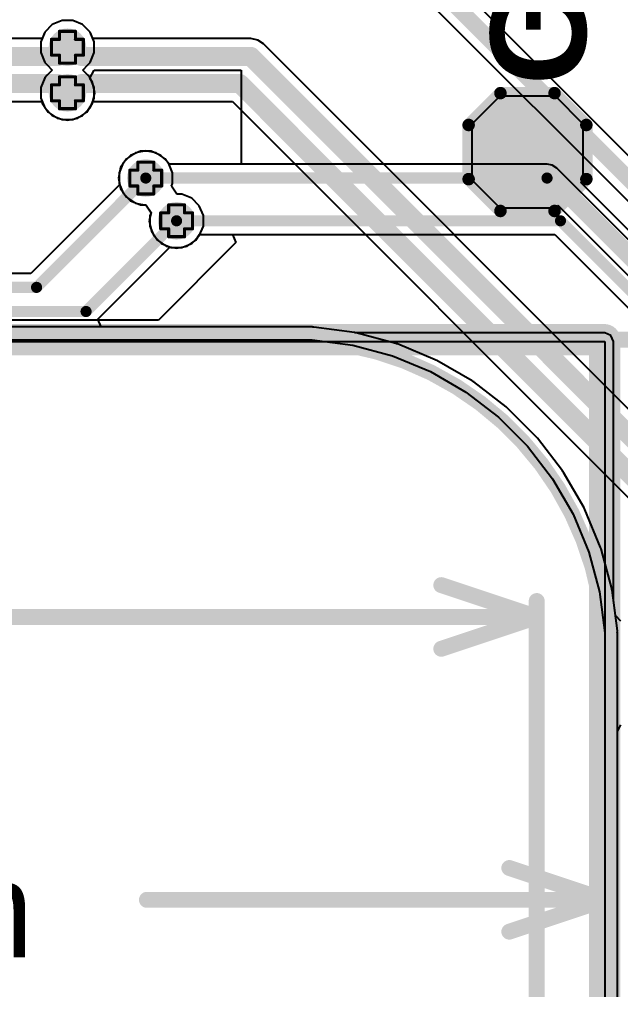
# Model space of a CAD drawing. Header units: inches. Extents: x -25 to 271, y -41 to 15.
# Drawn here: x 46.8 to 56.4, y -14.38 to 1.1 of the extents above; entities that cross this region are included whole.
import ezdxf

# ---------------------------------------------------------------- set-up
doc = ezdxf.new("R2010")
doc.units = ezdxf.units.IN
for name, color, linetype in [('Board_outline', 216, 'Continuous'), ('Bottom Layer', 5, 'Continuous'), ('Bottom Overlay', 54, 'Continuous'), ('Bottom Paste', 16, 'Continuous'), ('Bottom Solder', 6, 'Continuous'), ('Dimensions', 6, 'Continuous'), ('Drill Drawing', 1, 'Continuous'), ('Multi-Layer', 9, 'Continuous'), ('Top Layer', 1, 'Continuous'), ('Via Holes', 16, 'Continuous')]:
    doc.layers.add(name, color=color, linetype=linetype)
doc.styles.add('Arial', font='', dxfattribs={"height": 0.2})
doc.styles.add('Arial_Bold', font='', dxfattribs={"height": 0.2})
doc.styles.get('Arial').set_extended_font_data('Arial')
doc.styles.get('Arial_Bold').set_extended_font_data('Arial', bold=True)

# ---------------------------------------------------------------- blocks, each defined once
blk = doc.blocks.new('TEST_POINT_B_131')
at = {"layer": 'Bottom Layer'}
blk.add_hatch(color=5, dxfattribs=at).paths.add_polyline_path([(0.381, 0.762), (-0.381, 0.762), (-0.762, 0.381), (-0.762, -0.381), (-0.381, -0.762), (0.381, -0.762), (0.762, -0.381), (0.762, 0.381)])
at = {"layer": 'Bottom Paste'}
blk.add_hatch(color=16, dxfattribs=at).paths.add_polyline_path([(0.381, 0.762), (-0.381, 0.762), (-0.762, 0.381), (-0.762, -0.381), (-0.381, -0.762), (0.381, -0.762), (0.762, -0.381), (0.762, 0.381)])
at = {"layer": 'Bottom Solder'}
blk.add_hatch(color=6, dxfattribs=at).paths.add_polyline_path([(0.432, 0.864), (-0.432, 0.864), (-0.864, 0.432), (-0.864, -0.432), (-0.432, -0.864), (0.432, -0.864), (0.864, -0.432), (0.864, 0.432)])
at = {"layer": 'Bottom Overlay'}
for points in [[(-0.432, 0.94, 0.2, 0.2, 0), (-0.94, 0.432, 0.2, 0.2, 0)], [(0.432, 0.94, 0.2, 0.2, 0), (-0.432, 0.94, 0.2, 0.2, 0)], [(0.94, 0.432, 0.2, 0.2, 0), (0.432, 0.94, 0.2, 0.2, 0)], [(-0.94, 0.432, 0.2, 0.2, 0), (-0.94, -0.432, 0.2, 0.2, 0)], [(0.94, 0.432, 0.2, 0.2, 0), (0.94, -0.432, 0.2, 0.2, 0)], [(-0.432, -0.94, 0.2, 0.2, 0), (-0.94, -0.432, 0.2, 0.2, 0)], [(0.94, -0.432, 0.2, 0.2, 0), (0.432, -0.94, 0.2, 0.2, 0)], [(0.432, -0.94, 0.2, 0.2, 0), (-0.432, -0.94, 0.2, 0.2, 0)]]:
    blk.add_lwpolyline(points, format="xyseb", dxfattribs=at)
for points in [[(-0.482, 0.94, 0.1, 0.1, 1), (-0.382, 0.94, 0.1, 0.1, 1)], [(-0.482, 0.94, 0.1, 0.1, 1), (-0.382, 0.94, 0.1, 0.1, 1)], [(0.382, 0.94, 0.1, 0.1, 1), (0.482, 0.94, 0.1, 0.1, 1)], [(0.382, 0.94, 0.1, 0.1, 1), (0.482, 0.94, 0.1, 0.1, 1)], [(-0.99, 0.432, 0.1, 0.1, 1), (-0.89, 0.432, 0.1, 0.1, 1)], [(-0.99, 0.432, 0.1, 0.1, 1), (-0.89, 0.432, 0.1, 0.1, 1)], [(0.89, 0.432, 0.1, 0.1, 1), (0.99, 0.432, 0.1, 0.1, 1)], [(0.89, 0.432, 0.1, 0.1, 1), (0.99, 0.432, 0.1, 0.1, 1)], [(-0.99, -0.432, 0.1, 0.1, 1), (-0.89, -0.432, 0.1, 0.1, 1)], [(-0.99, -0.432, 0.1, 0.1, 1), (-0.89, -0.432, 0.1, 0.1, 1)], [(0.89, -0.432, 0.1, 0.1, 1), (0.99, -0.432, 0.1, 0.1, 1)], [(0.89, -0.432, 0.1, 0.1, 1), (0.99, -0.432, 0.1, 0.1, 1)], [(-0.482, -0.94, 0.1, 0.1, 1), (-0.382, -0.94, 0.1, 0.1, 1)], [(-0.482, -0.94, 0.1, 0.1, 1), (-0.382, -0.94, 0.1, 0.1, 1)], [(0.382, -0.94, 0.1, 0.1, 1), (0.482, -0.94, 0.1, 0.1, 1)], [(0.382, -0.94, 0.1, 0.1, 1), (0.482, -0.94, 0.1, 0.1, 1)]]:
    blk.add_lwpolyline(points, format="xyseb", close=True, dxfattribs=at)

msp = doc.modelspace()

# ---------------------------------------------------------------- hatches: boundary and pattern name
at = {"layer": 'Bottom Layer'}
h = msp.add_hatch(color=5, dxfattribs=at)
edge = h.paths.add_edge_path()
edge.add_arc((47.569, 0.656), 0.3, 0, 360)
h = msp.add_hatch(color=5, dxfattribs=at)
edge = h.paths.add_edge_path()
edge.add_arc((47.569, -0.071), 0.3, 0, 360)
h = msp.add_hatch(color=5, dxfattribs=at)
edge = h.paths.add_edge_path()
edge.add_arc((48.82, -1.431), 0.3, 0, 360)
h = msp.add_hatch(color=5, dxfattribs=at)
edge = h.paths.add_edge_path()
edge.add_arc((49.312, -2.113), 0.3, 0, 360)
at = {"layer": 'Top Layer'}
h = msp.add_hatch(color=1, dxfattribs=at)
edge = h.paths.add_edge_path()
edge.add_arc((47.569, 0.656), 0.3, 0, 360)
h = msp.add_hatch(color=1, dxfattribs=at)
edge = h.paths.add_edge_path()
edge.add_arc((47.569, -0.071), 0.3, 0, 360)
h = msp.add_hatch(color=1, dxfattribs=at)
edge = h.paths.add_edge_path()
edge.add_arc((48.82, -1.431), 0.3, 0, 360)
h = msp.add_hatch(color=1, dxfattribs=at)
edge = h.paths.add_edge_path()
edge.add_arc((49.312, -2.113), 0.3, 0, 360)
at = {"layer": 'Via Holes'}
h = msp.add_hatch(color=7, dxfattribs=at)
edge = h.paths.add_edge_path()
edge.add_arc((47.569, 0.656), 0.15, 0, 360)
h = msp.add_hatch(color=7, dxfattribs=at)
edge = h.paths.add_edge_path()
edge.add_arc((47.569, -0.071), 0.15, 0, 360)
h = msp.add_hatch(color=7, dxfattribs=at)
edge = h.paths.add_edge_path()
edge.add_arc((48.82, -1.431), 0.15, 0, 360)
h = msp.add_hatch(color=7, dxfattribs=at)
edge = h.paths.add_edge_path()
edge.add_arc((49.312, -2.113), 0.15, 0, 360)

# ---------------------------------------------------------------- linework, layer by layer
at = {"layer": 'Board_outline'}
for points in [[(38.148, -4.011, 0.254, 0.254, 0), (51.148, -4.011, 0.254, 0.254, 0)], [(51.148, -4.011, 0.254, 0.254, -0.414214), (56.148, -9.011, 0.254, 0.254, 0)], [(56.148, -22.019, 0.254, 0.254, 0), (56.148, -9.011, 0.254, 0.254, 0)]]:
    msp.add_lwpolyline(points, format="xyseb", dxfattribs=at)
for points in [[(51.085, -4.011, 0.127, 0.127, 1), (51.212, -4.011, 0.127, 0.127, 1)], [(51.085, -4.011, 0.127, 0.127, 1), (51.212, -4.011, 0.127, 0.127, 1)], [(56.085, -9.011, 0.127, 0.127, 1), (56.212, -9.011, 0.127, 0.127, 1)], [(56.085, -9.011, 0.127, 0.127, 1), (56.212, -9.011, 0.127, 0.127, 1)]]:
    msp.add_lwpolyline(points, format="xyseb", close=True, dxfattribs=at)
at = {"layer": 'Bottom Layer'}
for p, q in [((47.327, 1.018), (47.207, 0.897)), ((47.484, 1.083), (47.327, 1.018)), ((47.654, 1.083), (47.484, 1.083)), ((47.811, 1.018), (47.654, 1.083)), ((47.931, 0.897), (47.811, 1.018)), ((47.207, 0.897), (47.142, 0.741)), ((47.974, 0.793), (47.931, 0.897)), ((50.499, 0.793), (47.974, 0.793)), ((50.608, 0.771), (50.499, 0.793)), ((50.499, 0.793), (50.499, 0.793)), ((47.142, 0.741), (47.142, 0.571)), ((50.701, 0.709), (50.608, 0.771)), ((59.279, -7.869), (50.701, 0.709)), ((47.142, 0.571), (47.207, 0.414)), ((47.207, 0.414), (47.246, 0.375)), ((47.246, 0.375), (47.326, 0.292)), ((47.207, 0.17), (47.142, 0.014)), ((47.246, 0.209), (47.207, 0.17)), ((47.326, 0.292), (47.246, 0.209)), ((47.142, 0.014), (47.142, -0.156)), ((54.471, -0.127), (54.026, -0.571)), ((55.36, -0.127), (54.471, -0.127)), ((55.804, -0.571), (55.36, -0.127)), ((47.142, -0.156), (47.207, -0.313)), ((47.931, -0.313), (47.974, -0.209)), ((47.974, -0.209), (50.203, -0.209)), ((50.203, -0.209), (58.78, -8.787)), ((47.207, -0.313), (47.327, -0.433)), ((47.327, -0.433), (47.484, -0.498)), ((47.654, -0.498), (47.811, -0.433)), ((47.811, -0.433), (47.931, -0.313)), ((47.484, -0.498), (47.654, -0.498)), ((54.026, -0.571), (54.026, -1.46)), ((55.804, -1.46), (55.804, -0.571)), ((48.578, -1.069), (48.458, -1.189)), ((48.735, -1.004), (48.578, -1.069)), ((48.905, -1.004), (48.735, -1.004)), ((49.062, -1.069), (48.905, -1.004)), ((49.182, -1.189), (49.062, -1.069)), ((48.458, -1.189), (48.393, -1.346)), ((49.247, -1.346), (49.182, -1.189)), ((48.393, -1.346), (48.393, -1.516)), ((49.247, -1.516), (49.247, -1.346)), ((48.402, -1.537), (46.984, -2.955)), ((48.393, -1.516), (48.402, -1.537)), ((49.229, -1.559), (49.247, -1.516)), ((54.026, -1.46), (54.471, -1.905)), ((55.765, -1.5), (55.804, -1.46)), ((58.629, -4.364), (55.765, -1.5)), ((49.313, -1.686), (49.229, -1.559)), ((49.396, -1.686), (49.313, -1.686)), ((49.553, -1.751), (49.396, -1.686)), ((49.674, -1.872), (49.553, -1.751)), ((49.739, -2.028), (49.674, -1.872)), ((54.471, -1.905), (55.36, -1.905)), ((55.36, -1.905), (55.399, -1.866)), ((55.399, -1.866), (58.339, -4.806)), ((49.739, -2.198), (49.739, -2.028)), ((49.674, -2.355), (49.739, -2.198)), ((49.396, -2.54), (49.553, -2.475)), ((49.553, -2.475), (49.674, -2.355)), ((48.056, -3.68), (49.205, -2.531)), ((49.205, -2.531), (49.227, -2.54)), ((49.227, -2.54), (49.396, -2.54)), ((46.984, -2.955), (43.611, -2.955)), ((48.105, -3.807), (48.056, -3.68)), ((51.476, -3.807), (48.105, -3.807)), ((51.489, -3.81), (51.476, -3.807)), ((51.502, -3.809), (51.489, -3.81)), ((52.152, -3.895), (51.502, -3.809)), ((52.165, -3.899), (52.152, -3.895)), ((52.178, -3.9), (52.165, -3.899)), ((52.812, -4.07), (52.178, -3.9)), ((52.824, -4.075), (52.812, -4.07)), ((52.837, -4.078), (52.824, -4.075)), ((53.442, -4.329), (52.837, -4.078)), ((53.454, -4.336), (53.442, -4.329)), ((53.466, -4.341), (53.454, -4.336)), ((54.034, -4.668), (53.466, -4.341)), ((54.044, -4.677), (54.034, -4.668)), ((54.056, -4.683), (54.044, -4.677)), ((54.576, -5.082), (54.056, -4.683)), ((54.585, -5.092), (54.576, -5.082)), ((54.596, -5.1), (54.585, -5.092)), ((55.06, -5.563), (54.596, -5.1)), ((55.067, -5.574), (55.06, -5.563)), ((55.077, -5.583), (55.067, -5.574)), ((55.476, -6.103), (55.077, -5.583)), ((55.482, -6.115), (55.476, -6.103)), ((55.491, -6.126), (55.482, -6.115)), ((55.819, -6.693), (55.491, -6.126)), ((55.823, -6.706), (55.819, -6.693)), ((55.831, -6.717), (55.823, -6.706)), ((56.081, -7.323), (55.831, -6.717)), ((56.084, -7.336), (56.081, -7.323)), ((56.09, -7.348), (56.084, -7.336)), ((56.26, -7.981), (56.09, -7.348)), ((56.26, -7.994), (56.26, -7.981)), ((56.265, -8.007), (56.26, -7.994)), ((56.35, -8.657), (56.265, -8.007)), ((56.349, -8.67), (56.35, -8.657)), ((56.352, -8.684), (56.349, -8.67)), ((56.352, -9.011), (56.352, -8.684)), ((56.352, -22.019), (56.352, -9.011))]:
    msp.add_line(p, q, dxfattribs=at)
for points in [[(47.569, 0.656, 0.305, 0.305, 0), (47.649, 0.656, 0.305, 0.305, 0)], [(47.649, 0.656, 0.305, 0.305, 0), (47.797, 0.508, 0.305, 0.305, 0)], [(47.797, 0.508, 0.305, 0.305, 0), (50.499, 0.508, 0.305, 0.305, 0)], [(50.499, 0.508, 0.305, 0.305, 0), (59.161, -8.153, 0.305, 0.305, 0)], [(47.649, -0.071, 0.305, 0.305, 0), (47.797, 0.076, 0.305, 0.305, 0)], [(47.797, 0.076, 0.305, 0.305, 0), (50.321, 0.076, 0.305, 0.305, 0)], [(50.321, 0.076, 0.305, 0.305, 0), (58.982, -8.585, 0.305, 0.305, 0)], [(47.569, -0.071, 0.305, 0.305, 0), (47.649, -0.071, 0.305, 0.305, 0)], [(54.915, -1.016, 0.254, 0.254, 0), (58.522, -4.623, 0.254, 0.254, 0)], [(47.075, -3.175, 0.178, 0.178, 0), (48.82, -1.431, 0.178, 0.178, 0)], [(47.865, -3.56, 0.178, 0.178, 0), (49.312, -2.113, 0.178, 0.178, 0)], [(31.886, -3.175, 0.178, 0.178, 0), (47.075, -3.175, 0.178, 0.178, 0)], [(32.449, -3.56, 0.178, 0.178, 0), (47.865, -3.56, 0.178, 0.178, 0)]]:
    msp.add_lwpolyline(points, format="xyseb", dxfattribs=at)
for points in [[(47.493, 0.656, 0.152, 0.152, 1), (47.645, 0.656, 0.152, 0.152, 1)], [(47.573, 0.656, 0.152, 0.152, 1), (47.725, 0.656, 0.152, 0.152, 1)], [(47.573, 0.656, 0.152, 0.152, 1), (47.725, 0.656, 0.152, 0.152, 1)], [(47.72, 0.508, 0.152, 0.152, 1), (47.873, 0.508, 0.152, 0.152, 1)], [(47.72, 0.508, 0.152, 0.152, 1), (47.873, 0.508, 0.152, 0.152, 1)], [(50.423, 0.508, 0.152, 0.152, 1), (50.576, 0.508, 0.152, 0.152, 1)], [(50.423, 0.508, 0.152, 0.152, 1), (50.576, 0.508, 0.152, 0.152, 1)], [(47.72, 0.076, 0.152, 0.152, 1), (47.873, 0.076, 0.152, 0.152, 1)], [(47.72, 0.076, 0.152, 0.152, 1), (47.873, 0.076, 0.152, 0.152, 1)], [(50.244, 0.076, 0.152, 0.152, 1), (50.397, 0.076, 0.152, 0.152, 1)], [(50.244, 0.076, 0.152, 0.152, 1), (50.397, 0.076, 0.152, 0.152, 1)], [(47.493, -0.071, 0.152, 0.152, 1), (47.645, -0.071, 0.152, 0.152, 1)], [(47.573, -0.071, 0.152, 0.152, 1), (47.725, -0.071, 0.152, 0.152, 1)], [(47.573, -0.071, 0.152, 0.152, 1), (47.725, -0.071, 0.152, 0.152, 1)], [(54.852, -1.016, 0.127, 0.127, 1), (54.979, -1.016, 0.127, 0.127, 1)], [(48.775, -1.431, 0.0889, 0.0889, 1), (48.864, -1.431, 0.0889, 0.0889, 1)], [(49.267, -2.113, 0.0889, 0.0889, 1), (49.356, -2.113, 0.0889, 0.0889, 1)], [(47.031, -3.175, 0.0889, 0.0889, 1), (47.12, -3.175, 0.0889, 0.0889, 1)], [(47.031, -3.175, 0.0889, 0.0889, 1), (47.12, -3.175, 0.0889, 0.0889, 1)], [(47.821, -3.56, 0.0889, 0.0889, 1), (47.91, -3.56, 0.0889, 0.0889, 1)], [(47.821, -3.56, 0.0889, 0.0889, 1), (47.91, -3.56, 0.0889, 0.0889, 1)]]:
    msp.add_lwpolyline(points, format="xyseb", close=True, dxfattribs=at)
at = {"layer": 'Dimensions'}
for points in [[(33.148, -4.011, 0.5, 0.5, 0), (56.148, -4.011, 0.5, 0.5, 0)], [(56.148, -26.989, 0.5, 0.5, 0), (56.148, -4.039, 0.5, 0.5, 0)], [(38.529, -4.011, 0.254, 0.254, 0), (61.468, -4.011, 0.254, 0.254, 0)], [(51.529, -4.011, 0.254, 0.254, 0), (59.426, -4.011, 0.254, 0.254, 0)], [(53.538, -7.925, 0.254, 0.254, 0), (55.062, -8.433, 0.254, 0.254, 0)], [(55.062, -17.465, 0.254, 0.254, 0), (55.062, -8.179, 0.254, 0.254, 0)], [(45.917, -8.433, 0.254, 0.254, 0), (55.062, -8.433, 0.254, 0.254, 0)], [(53.538, -8.941, 0.254, 0.254, 0), (55.062, -8.433, 0.254, 0.254, 0)], [(56.148, -13.2, 0.254, 0.254, 0), (56.148, -9.392, 0.254, 0.254, 0)], [(54.624, -12.438, 0.254, 0.254, 0), (56.148, -12.946, 0.254, 0.254, 0)], [(48.838, -12.946, 0.254, 0.254, 0), (56.148, -12.946, 0.254, 0.254, 0)], [(54.624, -13.454, 0.254, 0.254, 0), (56.148, -12.946, 0.254, 0.254, 0)]]:
    msp.add_lwpolyline(points, format="xyseb", dxfattribs=at)
for points in [[(56.023, -4.011, 0.25, 0.25, 1), (56.273, -4.011, 0.25, 0.25, 1)], [(56.023, -4.039, 0.25, 0.25, 1), (56.273, -4.039, 0.25, 0.25, 1)], [(51.466, -4.011, 0.127, 0.127, 1), (51.593, -4.011, 0.127, 0.127, 1)], [(53.475, -7.925, 0.127, 0.127, 1), (53.602, -7.925, 0.127, 0.127, 1)], [(54.999, -8.179, 0.127, 0.127, 1), (55.126, -8.179, 0.127, 0.127, 1)], [(54.999, -8.433, 0.127, 0.127, 1), (55.126, -8.433, 0.127, 0.127, 1)], [(54.999, -8.433, 0.127, 0.127, 1), (55.126, -8.433, 0.127, 0.127, 1)], [(54.999, -8.433, 0.127, 0.127, 1), (55.126, -8.433, 0.127, 0.127, 1)], [(53.475, -8.941, 0.127, 0.127, 1), (53.602, -8.941, 0.127, 0.127, 1)], [(56.085, -9.392, 0.127, 0.127, 1), (56.212, -9.392, 0.127, 0.127, 1)], [(54.561, -12.438, 0.127, 0.127, 1), (54.688, -12.438, 0.127, 0.127, 1)], [(48.774, -12.946, 0.127, 0.127, 1), (48.901, -12.946, 0.127, 0.127, 1)], [(56.085, -12.946, 0.127, 0.127, 1), (56.212, -12.946, 0.127, 0.127, 1)], [(56.085, -12.946, 0.127, 0.127, 1), (56.212, -12.946, 0.127, 0.127, 1)], [(56.085, -12.946, 0.127, 0.127, 1), (56.212, -12.946, 0.127, 0.127, 1)], [(56.085, -13.2, 0.127, 0.127, 1), (56.212, -13.2, 0.127, 0.127, 1)], [(54.561, -13.454, 0.127, 0.127, 1), (54.688, -13.454, 0.127, 0.127, 1)]]:
    msp.add_lwpolyline(points, format="xyseb", close=True, dxfattribs=at)
at = {"layer": 'Drill Drawing'}
for points in [[(47.442, 0.783, 0.0508, 0.0508, 0), (47.442, 0.91, 0.0508, 0.0508, 0)], [(47.442, 0.91, 0.0508, 0.0508, 0), (47.696, 0.91, 0.0508, 0.0508, 0)], [(47.696, 0.783, 0.0508, 0.0508, 0), (47.696, 0.91, 0.0508, 0.0508, 0)], [(47.315, 0.529, 0.0508, 0.0508, 0), (47.315, 0.783, 0.0508, 0.0508, 0)], [(47.315, 0.783, 0.0508, 0.0508, 0), (47.442, 0.783, 0.0508, 0.0508, 0)], [(47.696, 0.783, 0.0508, 0.0508, 0), (47.823, 0.783, 0.0508, 0.0508, 0)], [(47.823, 0.529, 0.0508, 0.0508, 0), (47.823, 0.783, 0.0508, 0.0508, 0)], [(47.315, 0.529, 0.0508, 0.0508, 0), (47.442, 0.529, 0.0508, 0.0508, 0)], [(47.442, 0.402, 0.0508, 0.0508, 0), (47.442, 0.529, 0.0508, 0.0508, 0)], [(47.696, 0.529, 0.0508, 0.0508, 0), (47.823, 0.529, 0.0508, 0.0508, 0)], [(47.696, 0.402, 0.0508, 0.0508, 0), (47.696, 0.529, 0.0508, 0.0508, 0)], [(47.442, 0.402, 0.0508, 0.0508, 0), (47.696, 0.402, 0.0508, 0.0508, 0)], [(47.442, 0.056, 0.0508, 0.0508, 0), (47.442, 0.183, 0.0508, 0.0508, 0)], [(47.442, 0.183, 0.0508, 0.0508, 0), (47.696, 0.183, 0.0508, 0.0508, 0)], [(47.696, 0.056, 0.0508, 0.0508, 0), (47.696, 0.183, 0.0508, 0.0508, 0)], [(47.315, -0.198, 0.0508, 0.0508, 0), (47.315, 0.056, 0.0508, 0.0508, 0)], [(47.315, 0.056, 0.0508, 0.0508, 0), (47.442, 0.056, 0.0508, 0.0508, 0)], [(47.696, 0.056, 0.0508, 0.0508, 0), (47.823, 0.056, 0.0508, 0.0508, 0)], [(47.823, -0.198, 0.0508, 0.0508, 0), (47.823, 0.056, 0.0508, 0.0508, 0)], [(47.315, -0.198, 0.0508, 0.0508, 0), (47.442, -0.198, 0.0508, 0.0508, 0)], [(47.442, -0.325, 0.0508, 0.0508, 0), (47.442, -0.198, 0.0508, 0.0508, 0)], [(47.442, -0.325, 0.0508, 0.0508, 0), (47.696, -0.325, 0.0508, 0.0508, 0)], [(47.696, -0.198, 0.0508, 0.0508, 0), (47.823, -0.198, 0.0508, 0.0508, 0)], [(47.696, -0.325, 0.0508, 0.0508, 0), (47.696, -0.198, 0.0508, 0.0508, 0)], [(48.693, -1.304, 0.0508, 0.0508, 0), (48.693, -1.177, 0.0508, 0.0508, 0)], [(48.693, -1.177, 0.0508, 0.0508, 0), (48.947, -1.177, 0.0508, 0.0508, 0)], [(48.947, -1.304, 0.0508, 0.0508, 0), (48.947, -1.177, 0.0508, 0.0508, 0)], [(48.566, -1.558, 0.0508, 0.0508, 0), (48.566, -1.304, 0.0508, 0.0508, 0)], [(48.566, -1.304, 0.0508, 0.0508, 0), (48.693, -1.304, 0.0508, 0.0508, 0)], [(48.947, -1.304, 0.0508, 0.0508, 0), (49.074, -1.304, 0.0508, 0.0508, 0)], [(49.074, -1.558, 0.0508, 0.0508, 0), (49.074, -1.304, 0.0508, 0.0508, 0)], [(48.566, -1.558, 0.0508, 0.0508, 0), (48.693, -1.558, 0.0508, 0.0508, 0)], [(48.693, -1.685, 0.0508, 0.0508, 0), (48.693, -1.558, 0.0508, 0.0508, 0)], [(48.947, -1.558, 0.0508, 0.0508, 0), (49.074, -1.558, 0.0508, 0.0508, 0)], [(48.947, -1.685, 0.0508, 0.0508, 0), (48.947, -1.558, 0.0508, 0.0508, 0)], [(48.693, -1.685, 0.0508, 0.0508, 0), (48.947, -1.685, 0.0508, 0.0508, 0)], [(49.185, -1.986, 0.0508, 0.0508, 0), (49.185, -1.859, 0.0508, 0.0508, 0)], [(49.185, -1.859, 0.0508, 0.0508, 0), (49.439, -1.859, 0.0508, 0.0508, 0)], [(49.439, -1.986, 0.0508, 0.0508, 0), (49.439, -1.859, 0.0508, 0.0508, 0)], [(49.058, -2.24, 0.0508, 0.0508, 0), (49.058, -1.986, 0.0508, 0.0508, 0)], [(49.058, -1.986, 0.0508, 0.0508, 0), (49.185, -1.986, 0.0508, 0.0508, 0)], [(49.439, -1.986, 0.0508, 0.0508, 0), (49.566, -1.986, 0.0508, 0.0508, 0)], [(49.566, -2.24, 0.0508, 0.0508, 0), (49.566, -1.986, 0.0508, 0.0508, 0)], [(49.058, -2.24, 0.0508, 0.0508, 0), (49.185, -2.24, 0.0508, 0.0508, 0)], [(49.185, -2.367, 0.0508, 0.0508, 0), (49.185, -2.24, 0.0508, 0.0508, 0)], [(49.439, -2.24, 0.0508, 0.0508, 0), (49.566, -2.24, 0.0508, 0.0508, 0)], [(49.439, -2.367, 0.0508, 0.0508, 0), (49.439, -2.24, 0.0508, 0.0508, 0)], [(49.185, -2.367, 0.0508, 0.0508, 0), (49.439, -2.367, 0.0508, 0.0508, 0)]]:
    msp.add_lwpolyline(points, format="xyseb", dxfattribs=at)
for points in [[(47.429, 0.91, 0.0254, 0.0254, 1), (47.455, 0.91, 0.0254, 0.0254, 1)], [(47.429, 0.91, 0.0254, 0.0254, 1), (47.455, 0.91, 0.0254, 0.0254, 1)], [(47.683, 0.91, 0.0254, 0.0254, 1), (47.709, 0.91, 0.0254, 0.0254, 1)], [(47.683, 0.91, 0.0254, 0.0254, 1), (47.709, 0.91, 0.0254, 0.0254, 1)], [(47.302, 0.783, 0.0254, 0.0254, 1), (47.328, 0.783, 0.0254, 0.0254, 1)], [(47.302, 0.783, 0.0254, 0.0254, 1), (47.328, 0.783, 0.0254, 0.0254, 1)], [(47.429, 0.783, 0.0254, 0.0254, 1), (47.455, 0.783, 0.0254, 0.0254, 1)], [(47.429, 0.783, 0.0254, 0.0254, 1), (47.455, 0.783, 0.0254, 0.0254, 1)], [(47.683, 0.783, 0.0254, 0.0254, 1), (47.709, 0.783, 0.0254, 0.0254, 1)], [(47.683, 0.783, 0.0254, 0.0254, 1), (47.709, 0.783, 0.0254, 0.0254, 1)], [(47.81, 0.783, 0.0254, 0.0254, 1), (47.836, 0.783, 0.0254, 0.0254, 1)], [(47.81, 0.783, 0.0254, 0.0254, 1), (47.836, 0.783, 0.0254, 0.0254, 1)], [(47.302, 0.529, 0.0254, 0.0254, 1), (47.328, 0.529, 0.0254, 0.0254, 1)], [(47.302, 0.529, 0.0254, 0.0254, 1), (47.328, 0.529, 0.0254, 0.0254, 1)], [(47.429, 0.529, 0.0254, 0.0254, 1), (47.455, 0.529, 0.0254, 0.0254, 1)], [(47.429, 0.529, 0.0254, 0.0254, 1), (47.455, 0.529, 0.0254, 0.0254, 1)], [(47.683, 0.529, 0.0254, 0.0254, 1), (47.709, 0.529, 0.0254, 0.0254, 1)], [(47.683, 0.529, 0.0254, 0.0254, 1), (47.709, 0.529, 0.0254, 0.0254, 1)], [(47.81, 0.529, 0.0254, 0.0254, 1), (47.836, 0.529, 0.0254, 0.0254, 1)], [(47.81, 0.529, 0.0254, 0.0254, 1), (47.836, 0.529, 0.0254, 0.0254, 1)], [(47.429, 0.402, 0.0254, 0.0254, 1), (47.455, 0.402, 0.0254, 0.0254, 1)], [(47.429, 0.402, 0.0254, 0.0254, 1), (47.455, 0.402, 0.0254, 0.0254, 1)], [(47.683, 0.402, 0.0254, 0.0254, 1), (47.709, 0.402, 0.0254, 0.0254, 1)], [(47.683, 0.402, 0.0254, 0.0254, 1), (47.709, 0.402, 0.0254, 0.0254, 1)], [(47.429, 0.183, 0.0254, 0.0254, 1), (47.455, 0.183, 0.0254, 0.0254, 1)], [(47.429, 0.183, 0.0254, 0.0254, 1), (47.455, 0.183, 0.0254, 0.0254, 1)], [(47.683, 0.183, 0.0254, 0.0254, 1), (47.709, 0.183, 0.0254, 0.0254, 1)], [(47.683, 0.183, 0.0254, 0.0254, 1), (47.709, 0.183, 0.0254, 0.0254, 1)], [(47.302, 0.056, 0.0254, 0.0254, 1), (47.328, 0.056, 0.0254, 0.0254, 1)], [(47.302, 0.056, 0.0254, 0.0254, 1), (47.328, 0.056, 0.0254, 0.0254, 1)], [(47.429, 0.056, 0.0254, 0.0254, 1), (47.455, 0.056, 0.0254, 0.0254, 1)], [(47.429, 0.056, 0.0254, 0.0254, 1), (47.455, 0.056, 0.0254, 0.0254, 1)], [(47.683, 0.056, 0.0254, 0.0254, 1), (47.709, 0.056, 0.0254, 0.0254, 1)], [(47.683, 0.056, 0.0254, 0.0254, 1), (47.709, 0.056, 0.0254, 0.0254, 1)], [(47.81, 0.056, 0.0254, 0.0254, 1), (47.836, 0.056, 0.0254, 0.0254, 1)], [(47.81, 0.056, 0.0254, 0.0254, 1), (47.836, 0.056, 0.0254, 0.0254, 1)], [(47.302, -0.198, 0.0254, 0.0254, 1), (47.328, -0.198, 0.0254, 0.0254, 1)], [(47.302, -0.198, 0.0254, 0.0254, 1), (47.328, -0.198, 0.0254, 0.0254, 1)], [(47.429, -0.198, 0.0254, 0.0254, 1), (47.455, -0.198, 0.0254, 0.0254, 1)], [(47.429, -0.198, 0.0254, 0.0254, 1), (47.455, -0.198, 0.0254, 0.0254, 1)], [(47.429, -0.325, 0.0254, 0.0254, 1), (47.455, -0.325, 0.0254, 0.0254, 1)], [(47.429, -0.325, 0.0254, 0.0254, 1), (47.455, -0.325, 0.0254, 0.0254, 1)], [(47.683, -0.198, 0.0254, 0.0254, 1), (47.709, -0.198, 0.0254, 0.0254, 1)], [(47.683, -0.198, 0.0254, 0.0254, 1), (47.709, -0.198, 0.0254, 0.0254, 1)], [(47.683, -0.325, 0.0254, 0.0254, 1), (47.709, -0.325, 0.0254, 0.0254, 1)], [(47.683, -0.325, 0.0254, 0.0254, 1), (47.709, -0.325, 0.0254, 0.0254, 1)], [(47.81, -0.198, 0.0254, 0.0254, 1), (47.836, -0.198, 0.0254, 0.0254, 1)], [(47.81, -0.198, 0.0254, 0.0254, 1), (47.836, -0.198, 0.0254, 0.0254, 1)], [(48.68, -1.177, 0.0254, 0.0254, 1), (48.705, -1.177, 0.0254, 0.0254, 1)], [(48.68, -1.177, 0.0254, 0.0254, 1), (48.705, -1.177, 0.0254, 0.0254, 1)], [(48.934, -1.177, 0.0254, 0.0254, 1), (48.959, -1.177, 0.0254, 0.0254, 1)], [(48.934, -1.177, 0.0254, 0.0254, 1), (48.959, -1.177, 0.0254, 0.0254, 1)], [(48.553, -1.304, 0.0254, 0.0254, 1), (48.578, -1.304, 0.0254, 0.0254, 1)], [(48.553, -1.304, 0.0254, 0.0254, 1), (48.578, -1.304, 0.0254, 0.0254, 1)], [(48.68, -1.304, 0.0254, 0.0254, 1), (48.705, -1.304, 0.0254, 0.0254, 1)], [(48.68, -1.304, 0.0254, 0.0254, 1), (48.705, -1.304, 0.0254, 0.0254, 1)], [(48.934, -1.304, 0.0254, 0.0254, 1), (48.959, -1.304, 0.0254, 0.0254, 1)], [(48.934, -1.304, 0.0254, 0.0254, 1), (48.959, -1.304, 0.0254, 0.0254, 1)], [(49.061, -1.304, 0.0254, 0.0254, 1), (49.086, -1.304, 0.0254, 0.0254, 1)], [(49.061, -1.304, 0.0254, 0.0254, 1), (49.086, -1.304, 0.0254, 0.0254, 1)], [(48.553, -1.558, 0.0254, 0.0254, 1), (48.578, -1.558, 0.0254, 0.0254, 1)], [(48.553, -1.558, 0.0254, 0.0254, 1), (48.578, -1.558, 0.0254, 0.0254, 1)], [(48.68, -1.558, 0.0254, 0.0254, 1), (48.705, -1.558, 0.0254, 0.0254, 1)], [(48.68, -1.558, 0.0254, 0.0254, 1), (48.705, -1.558, 0.0254, 0.0254, 1)], [(48.934, -1.558, 0.0254, 0.0254, 1), (48.959, -1.558, 0.0254, 0.0254, 1)], [(48.934, -1.558, 0.0254, 0.0254, 1), (48.959, -1.558, 0.0254, 0.0254, 1)], [(49.061, -1.558, 0.0254, 0.0254, 1), (49.086, -1.558, 0.0254, 0.0254, 1)], [(49.061, -1.558, 0.0254, 0.0254, 1), (49.086, -1.558, 0.0254, 0.0254, 1)], [(48.68, -1.685, 0.0254, 0.0254, 1), (48.705, -1.685, 0.0254, 0.0254, 1)], [(48.68, -1.685, 0.0254, 0.0254, 1), (48.705, -1.685, 0.0254, 0.0254, 1)], [(48.934, -1.685, 0.0254, 0.0254, 1), (48.959, -1.685, 0.0254, 0.0254, 1)], [(48.934, -1.685, 0.0254, 0.0254, 1), (48.959, -1.685, 0.0254, 0.0254, 1)], [(49.172, -1.859, 0.0254, 0.0254, 1), (49.197, -1.859, 0.0254, 0.0254, 1)], [(49.172, -1.859, 0.0254, 0.0254, 1), (49.197, -1.859, 0.0254, 0.0254, 1)], [(49.426, -1.859, 0.0254, 0.0254, 1), (49.451, -1.859, 0.0254, 0.0254, 1)], [(49.426, -1.859, 0.0254, 0.0254, 1), (49.451, -1.859, 0.0254, 0.0254, 1)], [(49.045, -1.986, 0.0254, 0.0254, 1), (49.07, -1.986, 0.0254, 0.0254, 1)], [(49.045, -1.986, 0.0254, 0.0254, 1), (49.07, -1.986, 0.0254, 0.0254, 1)], [(49.172, -1.986, 0.0254, 0.0254, 1), (49.197, -1.986, 0.0254, 0.0254, 1)], [(49.172, -1.986, 0.0254, 0.0254, 1), (49.197, -1.986, 0.0254, 0.0254, 1)], [(49.426, -1.986, 0.0254, 0.0254, 1), (49.451, -1.986, 0.0254, 0.0254, 1)], [(49.426, -1.986, 0.0254, 0.0254, 1), (49.451, -1.986, 0.0254, 0.0254, 1)], [(49.553, -1.986, 0.0254, 0.0254, 1), (49.578, -1.986, 0.0254, 0.0254, 1)], [(49.553, -1.986, 0.0254, 0.0254, 1), (49.578, -1.986, 0.0254, 0.0254, 1)], [(49.045, -2.24, 0.0254, 0.0254, 1), (49.07, -2.24, 0.0254, 0.0254, 1)], [(49.045, -2.24, 0.0254, 0.0254, 1), (49.07, -2.24, 0.0254, 0.0254, 1)], [(49.172, -2.24, 0.0254, 0.0254, 1), (49.197, -2.24, 0.0254, 0.0254, 1)], [(49.172, -2.24, 0.0254, 0.0254, 1), (49.197, -2.24, 0.0254, 0.0254, 1)], [(49.426, -2.24, 0.0254, 0.0254, 1), (49.451, -2.24, 0.0254, 0.0254, 1)], [(49.426, -2.24, 0.0254, 0.0254, 1), (49.451, -2.24, 0.0254, 0.0254, 1)], [(49.553, -2.24, 0.0254, 0.0254, 1), (49.578, -2.24, 0.0254, 0.0254, 1)], [(49.553, -2.24, 0.0254, 0.0254, 1), (49.578, -2.24, 0.0254, 0.0254, 1)], [(49.172, -2.367, 0.0254, 0.0254, 1), (49.197, -2.367, 0.0254, 0.0254, 1)], [(49.172, -2.367, 0.0254, 0.0254, 1), (49.197, -2.367, 0.0254, 0.0254, 1)], [(49.426, -2.367, 0.0254, 0.0254, 1), (49.451, -2.367, 0.0254, 0.0254, 1)], [(49.426, -2.367, 0.0254, 0.0254, 1), (49.451, -2.367, 0.0254, 0.0254, 1)]]:
    msp.add_lwpolyline(points, format="xyseb", close=True, dxfattribs=at)
at = {"layer": 'Multi-Layer'}
for p, q in [((38.148, -4.011), (51.148, -4.011)), ((51.148, -4.011), (51.476, -4.011)), ((51.476, -4.011), (52.126, -4.097)), ((52.126, -4.097), (52.759, -4.266)), ((52.759, -4.266), (53.364, -4.517)), ((53.364, -4.517), (53.932, -4.845)), ((53.932, -4.845), (54.452, -5.244)), ((54.452, -5.244), (54.915, -5.708)), ((54.915, -5.708), (55.314, -6.227)), ((55.314, -6.227), (55.642, -6.795)), ((55.642, -6.795), (55.893, -7.401)), ((55.893, -7.401), (56.063, -8.034)), ((56.063, -8.034), (56.148, -8.684)), ((56.148, -8.684), (56.148, -9.011)), ((56.148, -9.011), (56.148, -9.011)), ((56.148, -9.011), (56.148, -22.019))]:
    msp.add_line(p, q, dxfattribs=at)
at = {"layer": 'Top Layer'}
for p, q in [((62.578, -7.127), (48.77, 6.681)), ((48.465, 6.254), (62.212, -7.494)), ((47.327, 1.018), (47.207, 0.897)), ((47.484, 1.083), (47.327, 1.018)), ((47.654, 1.083), (47.484, 1.083)), ((47.811, 1.018), (47.654, 1.083)), ((47.931, 0.897), (47.811, 1.018)), ((47.164, 0.793), (43.223, 0.793)), ((47.207, 0.897), (47.164, 0.793)), ((47.996, 0.741), (47.931, 0.897)), ((47.996, 0.571), (47.996, 0.741)), ((47.931, 0.414), (47.996, 0.571)), ((47.812, 0.292), (47.892, 0.375)), ((47.892, 0.375), (47.931, 0.414)), ((47.892, 0.209), (47.812, 0.292)), ((47.931, 0.17), (47.892, 0.209)), ((47.926, 0.163), (47.994, 0.29)), ((47.971, 0.095), (47.926, 0.163)), ((47.996, 0.014), (47.931, 0.17)), ((47.994, 0.29), (50.343, 0.29)), ((50.343, 0.29), (50.343, -1.211)), ((48.004, -0.071), (47.971, 0.095)), ((47.996, -0.156), (47.996, 0.014)), ((47.971, -0.238), (48.004, -0.071)), ((42.926, -0.209), (47.164, -0.209)), ((42.926, -0.209), (47.161, -0.209)), ((47.161, -0.209), (47.167, -0.238)), ((47.164, -0.209), (47.207, -0.313)), ((47.167, -0.238), (47.261, -0.379)), ((47.877, -0.379), (47.971, -0.238)), ((47.931, -0.313), (47.996, -0.156)), ((47.207, -0.313), (47.327, -0.433)), ((47.261, -0.379), (47.403, -0.474)), ((47.327, -0.433), (47.484, -0.498)), ((47.654, -0.498), (47.811, -0.433)), ((47.736, -0.474), (47.877, -0.379)), ((47.811, -0.433), (47.931, -0.313)), ((47.403, -0.474), (47.569, -0.507)), ((47.484, -0.498), (47.654, -0.498)), ((47.569, -0.507), (47.736, -0.474)), ((48.578, -1.069), (48.458, -1.189)), ((48.653, -1.028), (48.512, -1.123)), ((48.735, -1.004), (48.578, -1.069)), ((48.82, -0.995), (48.653, -1.028)), ((48.905, -1.004), (48.735, -1.004)), ((48.986, -1.028), (48.82, -0.995)), ((49.062, -1.069), (48.905, -1.004)), ((49.128, -1.123), (48.986, -1.028)), ((49.182, -1.189), (49.062, -1.069)), ((48.458, -1.189), (48.393, -1.346)), ((48.512, -1.123), (48.418, -1.264)), ((49.186, -1.211), (49.128, -1.123)), ((49.191, -1.211), (49.182, -1.189)), ((50.343, -1.211), (49.186, -1.211)), ((55.227, -1.211), (49.191, -1.211)), ((55.311, -1.227), (55.227, -1.211)), ((55.383, -1.275), (55.311, -1.227)), ((48.418, -1.264), (48.384, -1.431)), ((48.393, -1.346), (48.393, -1.516)), ((61.931, -7.823), (55.383, -1.275)), ((48.384, -1.431), (48.418, -1.597)), ((48.393, -1.516), (48.458, -1.673)), ((48.418, -1.597), (48.512, -1.738)), ((48.458, -1.673), (48.578, -1.793)), ((48.512, -1.738), (48.653, -1.833)), ((48.578, -1.793), (48.735, -1.858)), ((48.653, -1.833), (48.82, -1.866)), ((48.735, -1.858), (48.818, -1.858)), ((48.818, -1.858), (48.903, -1.985)), ((48.82, -1.866), (48.823, -1.865)), ((48.823, -1.865), (48.903, -1.979)), ((48.903, -1.979), (48.876, -2.113)), ((48.903, -1.985), (48.885, -2.028)), ((48.876, -2.113), (48.909, -2.28)), ((48.885, -2.028), (48.885, -2.198)), ((48.885, -2.198), (48.95, -2.355)), ((48.909, -2.28), (49.004, -2.421)), ((48.95, -2.355), (49.07, -2.475)), ((49.004, -2.421), (49.145, -2.516)), ((50.259, -2.461), (49.021, -3.698)), ((49.07, -2.475), (49.227, -2.54)), ((49.396, -2.54), (49.553, -2.475)), ((49.478, -2.516), (49.619, -2.421)), ((49.553, -2.475), (49.674, -2.355)), ((49.619, -2.421), (49.678, -2.334)), ((49.674, -2.355), (49.683, -2.334)), ((49.678, -2.334), (50.206, -2.334)), ((49.683, -2.334), (55.351, -2.334)), ((50.206, -2.334), (50.259, -2.461)), ((55.351, -2.334), (61.225, -8.207)), ((49.145, -2.516), (49.312, -2.549)), ((49.227, -2.54), (49.396, -2.54)), ((49.312, -2.549), (49.478, -2.516)), ((49.021, -3.698), (36.247, -3.698)), ((51.476, -3.807), (37.82, -3.807)), ((51.489, -3.81), (51.476, -3.807)), ((51.502, -3.809), (51.489, -3.81)), ((52.152, -3.895), (51.502, -3.809)), ((52.165, -3.899), (52.152, -3.895)), ((52.178, -3.9), (52.165, -3.899)), ((52.186, -3.902), (52.178, -3.9)), ((56.148, -3.902), (52.186, -3.902)), ((56.245, -3.942), (56.148, -3.902)), ((56.286, -4.039), (56.245, -3.942)), ((33.148, -4.039), (56.148, -4.039)), ((56.148, -4.039), (56.148, -27.019)), ((56.286, -8.165), (56.286, -4.039)), ((56.318, -8.412), (56.286, -8.165)), ((56.406, -8.502), (56.318, -8.412)), ((56.352, -10.261), (56.406, -10.156)), ((56.352, -22.019), (56.352, -10.261))]:
    msp.add_line(p, q, dxfattribs=at)
for points in [[(48.572, 6.513, 0.254, 0.254, 0), (62.395, -7.31, 0.254, 0.254, 0)], [(47.422, 0.508, 0.305, 0.305, 0), (47.569, 0.656, 0.305, 0.305, 0)], [(43.105, 0.508, 0.305, 0.305, 0), (47.422, 0.508, 0.305, 0.305, 0)], [(42.926, 0.076, 0.305, 0.305, 0), (47.422, 0.076, 0.305, 0.305, 0)], [(47.422, 0.076, 0.305, 0.305, 0), (47.569, -0.071, 0.305, 0.305, 0)], [(48.82, -1.431, 0.178, 0.178, 0), (55.227, -1.431, 0.178, 0.178, 0)], [(55.227, -1.431, 0.178, 0.178, 0), (61.775, -7.978, 0.178, 0.178, 0)], [(49.312, -2.113, 0.178, 0.178, 0), (55.442, -2.113, 0.178, 0.178, 0)], [(55.442, -2.113, 0.178, 0.178, 0), (61.38, -8.052, 0.178, 0.178, 0)]]:
    msp.add_lwpolyline(points, format="xyseb", dxfattribs=at)
for points in [[(47.493, 0.656, 0.152, 0.152, 1), (47.645, 0.656, 0.152, 0.152, 1)], [(47.345, 0.508, 0.152, 0.152, 1), (47.498, 0.508, 0.152, 0.152, 1)], [(47.345, 0.508, 0.152, 0.152, 1), (47.498, 0.508, 0.152, 0.152, 1)], [(47.345, 0.076, 0.152, 0.152, 1), (47.498, 0.076, 0.152, 0.152, 1)], [(47.345, 0.076, 0.152, 0.152, 1), (47.498, 0.076, 0.152, 0.152, 1)], [(47.493, -0.071, 0.152, 0.152, 1), (47.645, -0.071, 0.152, 0.152, 1)], [(48.775, -1.431, 0.0889, 0.0889, 1), (48.864, -1.431, 0.0889, 0.0889, 1)], [(55.183, -1.431, 0.0889, 0.0889, 1), (55.272, -1.431, 0.0889, 0.0889, 1)], [(55.183, -1.431, 0.0889, 0.0889, 1), (55.272, -1.431, 0.0889, 0.0889, 1)], [(49.267, -2.113, 0.0889, 0.0889, 1), (49.356, -2.113, 0.0889, 0.0889, 1)], [(55.398, -2.113, 0.0889, 0.0889, 1), (55.486, -2.113, 0.0889, 0.0889, 1)], [(55.398, -2.113, 0.0889, 0.0889, 1), (55.486, -2.113, 0.0889, 0.0889, 1)]]:
    msp.add_lwpolyline(points, format="xyseb", close=True, dxfattribs=at)

# ---------------------------------------------------------------- block references
at = {"rotation": 180}
msp.add_blockref('TEST_POINT_B_131', (54.915, -1.016), dxfattribs=at)

# ---------------------------------------------------------------- texts
at = {"layer": 'Bottom Overlay', "style": 'Arial_Bold', "text_generation_flag": 2}
msp.add_text('GPIO11', height=1.524, rotation=270, dxfattribs=at).set_placement((54.324, 0.051))
at = {"layer": 'Dimensions', "style": 'Arial'}
msp.add_text('2.30cm', height=1.524, dxfattribs=at).set_placement((40.052, -13.861))

doc.saveas('drawing.dxf')
